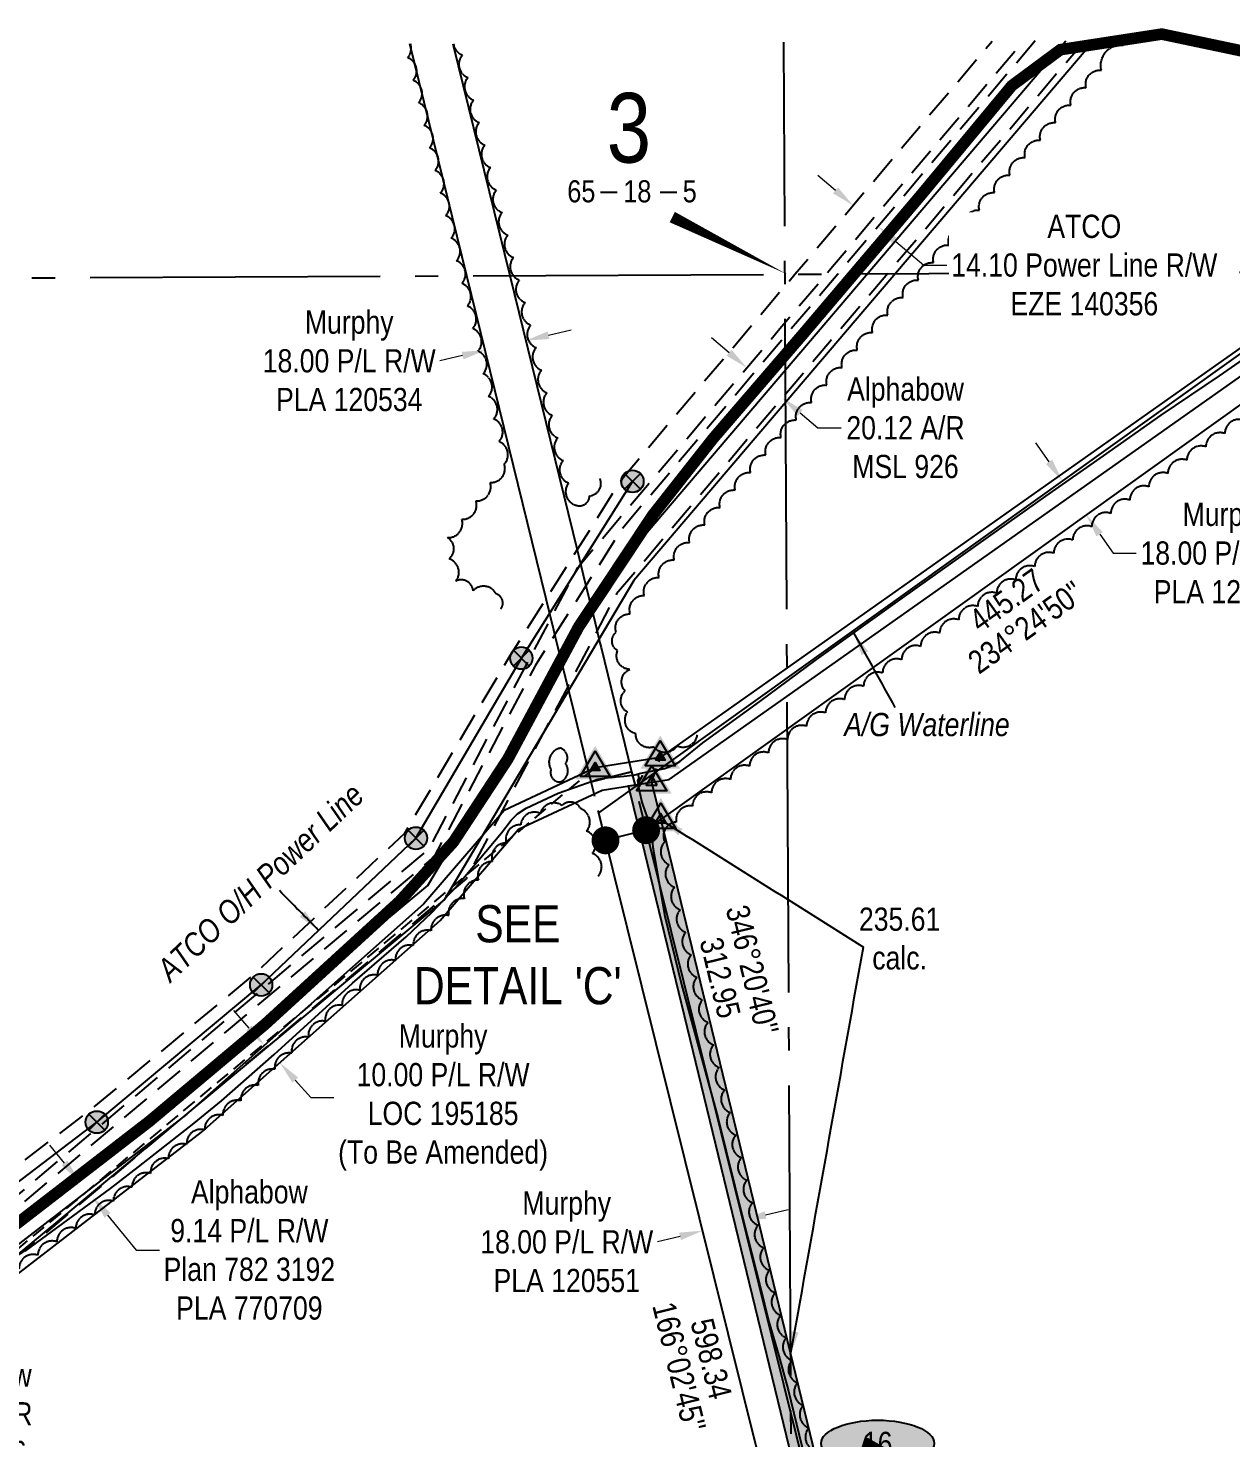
# Model space of a CAD drawing. Extents: x 522460 to 527368, y 6046501 to 6050026.
# Drawn here: x 523254 to 523772, y 6049420 to 6050026 of the extents above; entities that cross this region are included whole.
import ezdxf
from ezdxf.enums import TextEntityAlignment as Align

# ---------------------------------------------------------------- set-up
doc = ezdxf.new("R2010")
doc.units = 0
doc.header["$LTSCALE"] = 5
doc.header["$PDSIZE"] = 0.5
for name, pattern in [('0', [1, 1, 0]), ('foc-ACCESSROAD', [3.75, 2.5, -1.25]), ('foc-FLOWLINE', [3.75, 2.5, -1.25]), ('foc-QUARTERLINE', [33, 25, -3, 2, -3]), ('foc-TIELINE', [1.875, 1.25, -0.625]), ('foc-TRAV', [1.875, 1.25, -0.625]), ('POWERLINE5', [7.8, 2.4, -0.6, 0.6, -0.6, 0.6, -0.6, 2.4])]:
    doc.linetypes.add(name, pattern=pattern)
doc.layers.get('Defpoints').update_dxf_attribs({"color": 9})
for name, color, linetype in [('10', 1, 'Continuous'), ('9', 3, 'Continuous'), ('AS-PIPE-AG', 44, 'Continuous'), ('AS-PIPE-UG-T', 44, 'Continuous'), ('AS-POWER', 104, 'foc-POWER'), ('AS-POWER-EXISTING', 72, 'POWERLINE5'), ('AS-POWER-T', 104, 'Continuous'), ('AS-ROADS', 254, 'Continuous'), ('C-AR', 13, 'foc-ACCESSROAD'), ('C-RW', 13, 'Continuous'), ('C-WS', 13, 'foc-ACCESSROAD'), ('DETAIL-T', 7, 'Continuous'), ('F-EZE', 190, 'foc-FLOWLINE'), ('F-RW', 190, 'Continuous'), ('F-WS', 190, 'foc-ACCESSROAD'), ('L-BD', 7, 'Continuous'), ('L-BD1', 253, 'Continuous'), ('L-MON', 1, 'Continuous'), ('L-SECLBL', 7, 'Continuous'), ('L-SECQ', 8, 'foc-QUARTERLINE'), ('L-TIE', 7, 'foc-TIELINE'), ('P-ELEVATION', 7, 'Continuous'), ('P-PROPOSED', 10, 'Continuous'), ('P-PROPOSED-H', 21, 'Continuous'), ('P-STATION', 7, 'Continuous'), ('P-TRAV', 4, 'foc-TRAV'), ('T-BUSH', 110, '0')]:
    doc.layers.add(name, color=color, linetype=linetype)
for name, color, linetype, lineweight in [('C-RW-T', 13, 'Continuous', 9), ('F-AR-T', 190, 'Continuous', 9), ('F-EZE-T', 190, 'Continuous', 9), ('F-RW-T', 190, 'Continuous', 9)]:
    doc.layers.add(name, color=color, linetype=linetype, lineweight=lineweight)
doc.styles.add('80', font='ARIALN.TTF', dxfattribs={"height": 10})
doc.styles.add('80CG', font='ARIALN.TTF', dxfattribs={"height": 10})
doc.styles.add('80L', font='ARIALN.TTF', dxfattribs={"height": 10})
doc.styles.add('foc-LtypeFont', font='ARIALN.TTF', dxfattribs={"height": 7.35})
doc.styles.add('SIMPLEX', font='ARIALN.TTF')
doc.linetypes.add('foc-POWER', pattern='A,6,-1,["P",foc-LtypeFont,S=0.2,R=0,X=-0.625,Y=-0.75],-1.24,4', length=12.24)
doc.dimstyles.new('Compass 5 000', dxfattribs={"dimscale": 5, "dimtxt": 9, "dimasz": 2, "dimexe": 0.2, "dimexo": 0.0625, "dimgap": 0.5, "dimtad": 0, "dimtih": 1, "dimtoh": 1, "dimzin": 0, "dimdsep": 46, "dimtxsty": '80CG', "dimcen": 0.1, "dimse1": 1, "dimse2": 1, "dimclrd": 256, "dimclrt": 256, "dimaunit": 1, "dimadec": 4, "dimazin": 0, "dimtfac": 0.06, "dimtofl": 0, "dimtmove": 0, "dimatfit": 1, "dimfxl": 0.2, "dimtolj": 1, "dimtzin": 0, "dimlwd": -1, "dimarcsym": 0})

# ---------------------------------------------------------------- blocks, each defined once
blk = doc.blocks.new('fdia')
at = {"color": 255, "const_width": 1}
blk.add_lwpolyline([(-0.5, 0, 1), (0.5, 0, 1)], format="xyb", close=True, dxfattribs=at)
blk = doc.blocks.new('Fdiaa')
blk.add_blockref('fdia', (0, 0))
blk = doc.blocks.new('fdib')
at = {"color": 1, "const_width": 1.6}
blk.add_lwpolyline([(-0.4, 0, 1), (0.4, 0, 1)], format="xyb", close=True, dxfattribs=at)
at = {"color": 1}
blk.add_circle((0, 0), 0.8, dxfattribs=at)
blk = doc.blocks.new('Fdibb')
blk.add_blockref('fdib', (0, 0))
blk = doc.blocks.new('fdicc')
for name in ['Fdibb', 'Fdiaa']:
    blk.add_blockref(name, (0, 0))
blk = doc.blocks.new('FDI')
blk.add_blockref('fdicc', (0, 0))
blk = doc.blocks.new('POWERPOLE')
h = blk.add_hatch(color=255)
edge = h.paths.add_edge_path()
edge.add_arc((0, 0), 0.96, 0, 360)
at = {"linetype": 'Continuous'}
for p, q in [((0.68, -0.68), (-0.68, 0.68)), ((-0.68, -0.68), (0.68, 0.68))]:
    blk.add_line(p, q, dxfattribs=at)
blk.add_circle((0, 0), 0.96, dxfattribs=at)
blk = doc.blocks.new('L-SECLBL')
at = {"layer": '9', "color": 7}
for p, q in [((-5.08, -27.83), (-12.29, -27.83)), ((20.7, -27.83), (13.5, -27.83))]:
    blk.add_line(p, q, dxfattribs=at)
at = {"layer": '10', "color": 2, "style": 'SIMPLEX'}
blk.add_attdef('SEC', text='', height=30, dxfattribs=at).set_placement((0, 0), align=Align.MIDDLE)
at = {"layer": '10', "color": 5, "style": '80L'}
blk.add_attdef('TWP', text='', height=9.5, dxfattribs=at).set_placement((-14.43, -27.37), align=Align.MIDDLE_RIGHT)
blk.add_attdef('RGE', text='', height=9.5, dxfattribs=at).set_placement((3.62, -27.37), align=Align.MIDDLE_CENTER)
blk.add_attdef('MER', text='', height=9.5, dxfattribs=at).set_placement((23.17, -27.37), align=Align.MIDDLE_LEFT)
blk = doc.blocks.new('*D376')
at = {"layer": 'C-RW-T', "transparency": 16777216}
for p, q in [((523693.74, 6049839.77), (523688, 6049847.96)), ((523715.56, 6049808.63), (523721.3, 6049800.44)), ((523721.3, 6049800.44), (523731.3, 6049800.44))]:
    blk.add_line(p, q, dxfattribs=at)
for points in [[(523695.1, 6049840.72), (523692.37, 6049838.81), (523699.48, 6049831.58)], [(523716.92, 6049809.58), (523714.19, 6049807.67), (523709.82, 6049816.82)]]:
    blk.add_solid(points, dxfattribs=at)
at = {"layer": 'Defpoints', "color": 0, "transparency": 16777216}
for p in [(523739.17, 6049859.39), (523749.51, 6049844.63), (523709.82, 6049816.82)]:
    blk.add_point(p, dxfattribs=at)
at = {"layer": 'C-RW-T', "transparency": 16777216, "insert": (523770.38, 6049800.44), "char_height": 10, "attachment_point": 5, "style": '80CG'}
blk.add_mtext('\\A1;Murphy{\\A1;\\P18.00 P/L R/W\\PPLA 120551}', dxfattribs=at)
blk = doc.blocks.new('*D377')
at = {"layer": 'C-RW-T', "transparency": 16777216}
for p, q in [((523571.68, 6049515.48), (523581.39, 6049517.9)), ((523534.83, 6049506.28), (523525.13, 6049503.86))]:
    blk.add_line(p, q, dxfattribs=at)
for points in [[(523571.28, 6049517.1), (523572.09, 6049513.86), (523561.98, 6049513.06)], [(523534.43, 6049507.9), (523535.23, 6049504.66), (523544.53, 6049508.7)]]:
    blk.add_solid(points, dxfattribs=at)
at = {"layer": 'Defpoints', "color": 0, "transparency": 16777216}
for p in [(523556.13, 6049536.49), (523538.68, 6049532.13), (523544.53, 6049508.7)]:
    blk.add_point(p, dxfattribs=at)
at = {"layer": 'C-RW-T', "transparency": 16777216, "insert": (523486.04, 6049503.86), "char_height": 10, "attachment_point": 5, "style": '80CG'}
blk.add_mtext('\\A1;Murphy{\\A1;\\P18.00 P/L R/W\\PPLA 120551}', dxfattribs=at)
blk = doc.blocks.new('*D378')
at = {"layer": 'C-RW-T', "transparency": 16777216}
for p, q in [((523478.15, 6049894.28), (523487.88, 6049896.59)), ((523441.17, 6049885.51), (523431.44, 6049883.21))]:
    blk.add_line(p, q, dxfattribs=at)
for points in [[(523477.76, 6049895.9), (523478.53, 6049892.66), (523468.42, 6049891.98)], [(523440.79, 6049887.14), (523441.56, 6049883.89), (523450.9, 6049887.82)]]:
    blk.add_solid(points, dxfattribs=at)
at = {"layer": 'Defpoints', "color": 0, "transparency": 16777216}
for p in [(523449.68, 6049892.99), (523467.19, 6049897.14), (523450.9, 6049887.82)]:
    blk.add_point(p, dxfattribs=at)
at = {"layer": 'C-RW-T', "transparency": 16777216, "insert": (523392.36, 6049883.21), "char_height": 10, "attachment_point": 5, "style": '80CG'}
blk.add_mtext('\\A1;Murphy{\\A1;\\P18.00 P/L R/W \\PPLA 120534}', dxfattribs=at)
blk = doc.blocks.new('*D379')
at = {"layer": 'Defpoints', "color": 0, "transparency": 16777216}
for p in [(523169.39, 6049468.98), (523179.63, 6049451.67), (523179.73, 6049451.73)]:
    blk.add_point(p, dxfattribs=at)
at = {"layer": 'F-AR-T', "transparency": 16777216}
for p, q in [((523164.15, 6049477.5), (523159.01, 6049486.08)), ((523184.77, 6049443.09), (523192.72, 6049429.81)), ((523192.72, 6049429.81), (523202.72, 6049429.81))]:
    blk.add_line(p, q, dxfattribs=at)
for points in [[(523165.58, 6049478.36), (523162.72, 6049476.64), (523169.29, 6049468.92)], [(523186.2, 6049443.94), (523183.34, 6049442.23), (523179.63, 6049451.67)]]:
    blk.add_solid(points, dxfattribs=at)
at = {"layer": 'F-AR-T', "transparency": 16777216, "insert": (523230.46, 6049429.81), "char_height": 10, "attachment_point": 5, "style": '80CG'}
blk.add_mtext('\\A1;Alphabow\\P20.12 A/R\\PMSL 926', dxfattribs=at)
blk = doc.blocks.new('*D380')
at = {"layer": 'Defpoints', "color": 0, "transparency": 16777216}
for p in [(523566.2, 6049883.34), (523578.93, 6049867.29), (523581.53, 6049870.36)]:
    blk.add_point(p, dxfattribs=at)
at = {"layer": 'F-AR-T', "transparency": 16777216}
for p, q in [((523555.97, 6049886.73), (523548.34, 6049893.19)), ((523586.57, 6049860.83), (523594.2, 6049854.37)), ((523594.2, 6049854.37), (523604.2, 6049854.37))]:
    blk.add_line(p, q, dxfattribs=at)
for points in [[(523557.05, 6049888), (523554.89, 6049885.46), (523563.6, 6049880.27)], [(523587.64, 6049862.1), (523585.49, 6049859.55), (523578.93, 6049867.29)]]:
    blk.add_solid(points, dxfattribs=at)
at = {"layer": 'F-AR-T', "transparency": 16777216, "insert": (523631.93, 6049854.37), "char_height": 10, "attachment_point": 5, "style": '80CG'}
blk.add_mtext('\\A1;Alphabow\\P20.12 A/R\\PMSL 926', dxfattribs=at)
blk = doc.blocks.new('*D381')
at = {"layer": 'Defpoints', "color": 0, "transparency": 16777216}
for p in [(523116.09, 6049447.49), (523116.35, 6049447.64), (523121.82, 6049437.56)]:
    blk.add_point(p, dxfattribs=at)
at = {"layer": 'F-EZE-T', "transparency": 16777216}
for p, q in [((523106.36, 6049464.97), (523096.36, 6049464.97)), ((523111.35, 6049456.3), (523106.36, 6049464.97)), ((523127.06, 6049429.04), (523132.06, 6049420.37))]:
    blk.add_line(p, q, dxfattribs=at)
for points in [[(523112.8, 6049457.13), (523109.91, 6049455.47), (523116.35, 6049447.64)], [(523128.51, 6049429.87), (523125.62, 6049428.2), (523122.07, 6049437.7)]]:
    blk.add_solid(points, dxfattribs=at)
at = {"layer": 'F-EZE-T', "transparency": 16777216, "insert": (523037.22, 6049464.97), "char_height": 10, "width": 573.0443, "attachment_point": 5, "style": '80CG'}
blk.add_mtext('\\A1;ATCO\\P11.50 Power Line R/W\\PEZE 140356', dxfattribs=at)
blk = doc.blocks.new('*D386')
at = {"layer": 'Defpoints', "color": 0, "transparency": 16777216}
for p in [(523377.87, 6049614.07), (523383.69, 6049607.02), (523276.1, 6049530.12)]:
    blk.add_point(p, dxfattribs=at)
at = {"layer": 'F-RW-T', "transparency": 16777216}
for p, q in [((523269.73, 6049537.84), (523263.37, 6049545.55)), ((523288.28, 6049515.36), (523300.65, 6049500.36)), ((523300.65, 6049500.36), (523310.65, 6049500.36))]:
    blk.add_line(p, q, dxfattribs=at)
for points in [[(523271.02, 6049538.9), (523268.45, 6049536.78), (523276.1, 6049530.12)], [(523289.56, 6049516.42), (523286.99, 6049514.3), (523281.91, 6049523.07)]]:
    blk.add_solid(points, dxfattribs=at)
at = {"layer": 'F-RW-T', "transparency": 16777216, "insert": (523349.35, 6049500.36), "char_height": 10, "attachment_point": 5, "style": '80CG'}
blk.add_mtext('\\A1;Alphabow\\P9.14 P/L R/W\\PPlan 782 3192\\PPLA 770709', dxfattribs=at)
blk = doc.blocks.new('TRIA')
blk.add_hatch(color=255).paths.add_polyline_path([(-0.04, 1.52), (-1.47, -0.87), (1.39, -0.87)])
blk = doc.blocks.new('Hybrid_EC')
at = {"color": 251}
for points in [[(-1.3, -0.74), (0, 1.42), (1.3, -0.74)], [(0.47, -0.26), (0, 0.53), (-0.47, -0.26)]]:
    blk.add_lwpolyline(points, close=True, dxfattribs=at)
at = {"layer": 'Defpoints'}
blk.add_circle((0, 0), 0.05, dxfattribs=at)
at = {"xscale": 1.2, "yscale": 1.2, "zscale": 1.2}
blk.add_blockref('TRIA', (0.05, 0.06), dxfattribs=at)
blk = doc.blocks.new('Hybrid_XC')
h = blk.add_hatch(color=251)
h.dxf.hatch_style = 1
h.paths.add_polyline_path([(-0.41, -0.24), (0, 0.45), (0.41, -0.24)])
at = {"color": 251}
for points in [[(-1.3, -0.74), (0, 1.42), (1.3, -0.74)], [(-0.41, -0.24), (0, 0.45), (0.41, -0.24)]]:
    blk.add_lwpolyline(points, close=True, dxfattribs=at)
at = {"color": 4}
blk.add_lwpolyline([(-0.41, -0.24), (0, 0.45), (0.41, -0.24)], close=True, dxfattribs=at)
at = {"layer": 'Defpoints'}
blk.add_circle((0, 0), 0.1, dxfattribs=at)
at = {"xscale": 1.2, "yscale": 1.2, "zscale": 1.2}
blk.add_blockref('TRIA', (0.05, 0.06), dxfattribs=at)
blk = doc.blocks.new('*U414')
at = {"layer": 'P-ELEVATION'}
h = blk.add_hatch(color=111, dxfattribs=at)
h.dxf.hatch_style = 1
edge = h.paths.add_edge_path()
edge.add_ellipse((0, 0), major_axis=(-24.38, 0), ratio=0.410256, start_angle=0, end_angle=360)
at = {"layer": 'P-ELEVATION', "color": 7, "flags": 128}
blk.add_lwpolyline([(0, 0, 12.5, 0, 0), (-15.25, -27.16, 0, 0, 0)], format="xyseb", dxfattribs=at)
at = {"layer": 'P-ELEVATION', "color": 7}
blk.add_ellipse((0, 0), major_axis=(-24.38, 0), ratio=0.410256, dxfattribs=at)
at = {"layer": 'P-ELEVATION', "style": '80'}
blk.add_attdef('ELEVATION', text='', height=10, dxfattribs=at).set_placement((0, 0), align=Align.MIDDLE_CENTER)
blk = doc.blocks.new('*D492')
at = {"layer": 'Defpoints', "color": 0, "linetype": 'ByBlock', "transparency": 16777216}
for p in [(523609.95, 6049950.87), (523620.11, 6049941.11), (523620.69, 6049941.79)]:
    blk.add_point(p, dxfattribs=at)
at = {"layer": 'F-EZE-T', "transparency": 16777216}
for p, q in [((523601.75, 6049956.66), (523594.12, 6049963.12)), ((523627.75, 6049934.65), (523639.8, 6049924.44)), ((523639.8, 6049924.44), (523649.8, 6049924.44))]:
    blk.add_line(p, q, dxfattribs=at)
at = {"layer": 'F-EZE-T', "linetype": 'ByBlock', "transparency": 16777216}
for points in [[(523602.83, 6049957.93), (523600.67, 6049955.39), (523609.38, 6049950.2)], [(523628.82, 6049935.92), (523626.67, 6049933.38), (523620.11, 6049941.11)]]:
    blk.add_solid(points, dxfattribs=at)
at = {"layer": 'F-EZE-T', "linetype": 'ByBlock', "transparency": 16777216, "insert": (523708.94, 6049924.44), "char_height": 10, "attachment_point": 5, "style": '80CG', "bg_fill": 3, "box_fill_scale": 1.1, "bg_fill_color": 256, "bg_fill_true_color": 13158600, "bg_fill_transparency": 0}
blk.add_mtext('\\A1;ATCO\\P14.10 Power Line R/W\\PEZE 140356', dxfattribs=at)
blk = doc.blocks.new('*D505')
at = {"layer": 'C-RW-T', "transparency": 16777216}
for p, q in [((523349.23, 6049595.99), (523342.59, 6049603.47)), ((523369.13, 6049573.55), (523375.77, 6049566.07)), ((523375.77, 6049566.07), (523385.77, 6049566.07))]:
    blk.add_line(p, q, dxfattribs=at)
for points in [[(523350.48, 6049597.1), (523347.98, 6049594.89), (523355.86, 6049588.51)], [(523370.38, 6049574.66), (523367.89, 6049572.45), (523362.5, 6049581.03)]]:
    blk.add_solid(points, dxfattribs=at)
at = {"layer": 'Defpoints', "color": 0, "transparency": 16777216}
for p in [(523355.78, 6049588.44), (523362.41, 6049580.96), (523362.5, 6049581.03)]:
    blk.add_point(p, dxfattribs=at)
at = {"layer": 'C-RW-T', "transparency": 16777216, "insert": (523432.78, 6049566.07), "char_height": 10, "attachment_point": 5, "style": '80CG'}
blk.add_mtext('\\A1;Murphy\\P10.00 P/L R/W\\PLOC 195185\\P(To Be Amended)', dxfattribs=at)

msp = doc.modelspace()

# ---------------------------------------------------------------- hatches: boundary and pattern name
at = {"layer": 'P-PROPOSED-H'}
h = msp.add_hatch(color=256, dxfattribs=at)
h.dxf.hatch_style = 1
h.paths.add_polyline_path([(523655.743, 6049116.519), (523601.982, 6049334.95), (523592.284, 6049355.334), (523590.456, 6049380.155), (523517.201, 6049681.657), (523512.695, 6049700.228), (523522.596, 6049701.811), (523526.52, 6049685.657), (523600.364, 6049381.713), (523602.114, 6049357.936), (523611.444, 6049338.326), (523666.023, 6049116.569)])

# ---------------------------------------------------------------- linework, layer by layer
at = {"layer": 'AS-PIPE-AG', "flags": 128}
for points in [[(523252.862, 6049499.859), (523289.595, 6049526.857), (523301.623, 6049536.173), (523325.593, 6049554.98), (523337.375, 6049564.562), (523360.042, 6049584.629), (523371.251, 6049594.843), (523393.81, 6049615.235), (523416.828, 6049635.286), (523427.9, 6049645.728), (523438.396, 6049656.843), (523457.998, 6049680.063), (523462.048, 6049685.453), (523464.855, 6049688.203), (523468.613, 6049690.629), (523482.392, 6049697.087), (523499.487, 6049703.178), (523503.898, 6049703.881), (523510.782, 6049704.41), (523515.372, 6049705.043), (523518.002, 6049705.654), (523528.24, 6049707.774), (523532.586, 6049709.51), (523534.717, 6049710.797), (523544.634, 6049718.759), (523569.185, 6049736.564), (523593.558, 6049754.637), (523630.535, 6049781.094), (523667.619, 6049807.531), (523692.357, 6049825.045), (523717.232, 6049842.399), (523742.026, 6049859.839), (523767.096, 6049876.857), (523792.123, 6049894.101)], [(523516.664, 6049705.332), (523517.039, 6049703.652), (523516.505, 6049702.625), (523516.722, 6049701.626)], [(523518.635, 6049704.784), (523516.583, 6049701.326), (523516.8, 6049700.24), (523518.396, 6049693.234), (523520.017, 6049688.579), (523522.059, 6049682.83), (523522.744, 6049678.995), (523523.125, 6049673.895), (523525.759, 6049659.034), (523528.3, 6049644.082), (523535.516, 6049614.658), (523543.264, 6049586.285), (523551.043, 6049557.522), (523562.083, 6049513.439), (523569.526, 6049484.153), (523573.085, 6049469.453), (523577.403, 6049454.868), (523581.439, 6049440.224), (523592.211, 6049395.828)]]:
    msp.add_lwpolyline(points, dxfattribs=at)
at = {"layer": 'AS-POWER', "flags": 128}
msp.add_lwpolyline([(522658.663, 6049311.68), (522674.617, 6049204.293), (522676.385, 6049192.55), (522688.193, 6049190.149), (522758.246, 6049183.633), (522771.338, 6049188.577), (522817.389, 6049257.764), (522828.397, 6049265.068), (522887.861, 6049281.89), (522933.784, 6049310.943), (523003.509, 6049363.688), (523068.005, 6049412.563), (523139.041, 6049453.544), (523210.401, 6049499.722), (523283.642, 6049555.435), (523354.429, 6049614.547), (523421.111, 6049677.716), (523466.502, 6049755.27), (523514.348, 6049831.366)], dxfattribs=at)
at = {"layer": 'AS-ROADS', "const_width": 5, "flags": 128}
msp.add_lwpolyline([(523215.297, 6049485.537), (523306.346, 6049555.855), (523356.13, 6049597.606), (523414.085, 6049650.563), (523437.236, 6049676.1), (523460.699, 6049711.869), (523491.233, 6049768.821), (523523.087, 6049816.828), (523549.062, 6049849.803), (523587.428, 6049894.346), (523638.4, 6049954.388), (523677.732, 6050001.74), (523698.648, 6050017.239), (523742.309, 6050023.953), (523793.278, 6050013.221)], dxfattribs=at)
at = {"layer": 'C-RW', "flags": 128}
for points in [[(523437.023, 6050019.81), (523461.537, 6049919.968), (523490.524, 6049801.903), (523493.159, 6049791.17), (523494.32, 6049786.441), (523497.788, 6049772.317), (523500.353, 6049761.868), (523500.863, 6049759.794), (523513.982, 6049706.359), (523496.521, 6049702.02), (523487.747, 6049737.802), (523484.651, 6049750.369), (523480.964, 6049765.383), (523480.492, 6049767.308), (523477.168, 6049780.846), (523443.032, 6049919.879), (523418.518, 6050019.723)], [(524014.002, 6050022.538), (523907.323, 6049945.813), (523888.794, 6049967.002), (523499.783, 6049688.648), (523641.982, 6049116.452), (523660.497, 6049116.542), (523520.19, 6049681.128), (523888.452, 6049944.636), (523905.011, 6049925.687), (523905.011, 6049925.687), (523905.011, 6049925.687), (524039.824, 6050022.66)]]:
    msp.add_lwpolyline(points, dxfattribs=at)
at = {"layer": 'C-WS', "flags": 128}
msp.add_lwpolyline([(523520.206, 6049681.139), (523502.731, 6049676.787), (523499.844, 6049688.648), (523496.521, 6049702.02), (523513.945, 6049706.328), (523515.654, 6049699.789), (523520.206, 6049681.139)], close=True, dxfattribs=at)
at = {"layer": 'F-EZE', "flags": 128}
msp.add_lwpolyline([(523687.754, 6050020.995), (523602.785, 6049920.643), (523580.174, 6049893.938), (523509.413, 6049810.306), (523494.32, 6049786.441), (523480.964, 6049765.382), (523472.372, 6049751.906), (523428.949, 6049669.79), (523241.97, 6049512.468), (523154.701, 6049456.534), (523064.331, 6049404.377), (523027.805, 6049372.322), (523004.305, 6049351.699), (522942.573, 6049297.526), (522890.663, 6049273.525), (522824.1, 6049260.055), (522789.324, 6049202.137), (522789.228, 6049221.363), (522789.189, 6049229.11), (522816.404, 6049269.374), (522884.883, 6049288.555), (522929.72, 6049316.782), (522965.648, 6049343.705), (522982.846, 6049356.593), (523064.409, 6049417.716), (523135.907, 6049458.907), (523206.636, 6049504.151), (523279.791, 6049559.712), (523350.278, 6049618.084), (523416.289, 6049679.928), (523461.695, 6049756.449), (523477.168, 6049780.846), (523490.524, 6049801.903), (523510.308, 6049833.098), (523580.061, 6049915.542), (523584.304, 6049920.557), (523669.207, 6050020.908)], dxfattribs=at)
at = {"layer": 'F-RW', "flags": 128}
for points in [[(522788.582, 6049262.42), (522831.897, 6049325.57), (523009.893, 6049363.02), (523218.766, 6049485.067), (523426.275, 6049657.333), (523507.535, 6049794), (523700.978, 6050021.058)], [(523713.028, 6050021.115), (523514.991, 6049788.665), (523433.322, 6049651.31), (523224.145, 6049477.42), (523013.223, 6049354.385), (522846, 6049319.202), (522788.724, 6049235.696)]]:
    msp.add_lwpolyline(points, dxfattribs=at)
at = {"layer": 'F-WS', "flags": 128}
for points in [[(522789.295, 6049209.104), (522821.807, 6049263.252), (522888.37, 6049276.722), (522940.28, 6049300.723), (523002.012, 6049354.896), (523025.512, 6049375.518), (523062.038, 6049407.574), (523068.016, 6049412.821), (523239.676, 6049515.665), (523426.656, 6049672.987), (523478.199, 6049770.505), (523490.837, 6049794.332), (523577.881, 6049897.135), (523600.492, 6049923.839), (523682.734, 6050020.972)], [(523709.151, 6050021.097), (523626.917, 6049923.962), (523578.043, 6049866.236), (523507.466, 6049782.872), (523498.06, 6049765.065), (523485.45, 6049740.993), (523442.655, 6049660.174), (523251.463, 6049499.279), (523234.777, 6049489.283), (523079.943, 6049396.503), (522951.426, 6049283.722), (522894.746, 6049257.495), (522834.581, 6049245.346), (522789.492, 6049169.999)]]:
    msp.add_lwpolyline(points, dxfattribs=at)
at = {"layer": 'L-SECLBL', "flags": 128}
msp.add_lwpolyline([(523580.741, 6049920.611, 0, 4.997, 0), (523531.495, 6049945.164, 0, 0, 0)], format="xyseb", dxfattribs=at)
at = {"layer": 'L-SECQ'}
for p, q in [((523584.241, 6049116.301), (523579.513, 6050020.484)), ((522785.726, 6049916.781), (524384.411, 6049924.339))]:
    msp.add_line(p, q, dxfattribs=at)
at = {"layer": 'L-TIE', "flags": 128}
msp.add_lwpolyline([(522759.372, 6049092.084), (523498.264, 6049708.043)], dxfattribs=at)
at = {"layer": 'P-PROPOSED', "flags": 128}
msp.add_lwpolyline([(523655.743, 6049116.519), (523601.982, 6049334.95), (523592.284, 6049355.334), (523590.456, 6049380.155), (523517.201, 6049681.657), (523512.695, 6049700.228), (523522.596, 6049701.811), (523526.52, 6049685.657), (523600.364, 6049381.713), (523602.114, 6049357.936), (523611.444, 6049338.326), (523666.023, 6049116.569)], close=True, dxfattribs=at)
at = {"layer": 'P-TRAV', "flags": 128}
msp.add_lwpolyline([(523522.596, 6049701.811), (523526.306, 6049712.526)], dxfattribs=at)
at = {"layer": 'T-BUSH', "flags": 128}
for points in [[(523457.672, 6049776.487, 0.520567), (523455.63, 6049782.876, 0.5205671), (523445.761, 6049784.297, 0.5205671), (523438.307, 6049788.428, 0.5205671), (523435.384, 6049797.986, 0.5205671), (523434.721, 6049807.13, 0.5205671), (523440.841, 6049815.032, 0.5205671), (523446.961, 6049822.934, 0.5205671), (523453.082, 6049830.836, 0.5205671), (523459.167, 6049838.746, 0.5205671), (523456.898, 6049848.48, 0.5205671), (523454.63, 6049858.214, 0.5205671), (523452.361, 6049867.948, 0.5205671), (523450.093, 6049877.682, 0.5205671), (523447.825, 6049887.416, 0.5205671), (523445.556, 6049897.15, 0.5205671), (523443.251, 6049906.875, 0.5205671), (523440.937, 6049916.599, 0.5205671), (523438.622, 6049926.322, 0.5205671), (523436.308, 6049936.045, 0.5205671), (523433.993, 6049945.768, 0.5205671), (523431.679, 6049955.491, 0.5205671), (523429.354, 6049965.212, 0.5205671), (523426.991, 6049974.924, 0.5205671), (523424.629, 6049984.635, 0.5205671), (523422.267, 6049994.347, 0.5205671), (523419.904, 6050004.059, 0.5205671), (523417.542, 6050013.77, 0.2666246), (523418.75, 6050019.724, 0.2666246)], [(523437.18, 6050019.811, 0.2736078), (523441.043, 6050014.946, 0.5205671), (523443.469, 6050005.25, 0.5205671), (523445.896, 6049995.554, 0.5205671), (523448.322, 6049985.858, 0.5205671), (523450.748, 6049976.162, 0.5205671), (523453.192, 6049966.471, 0.5205671), (523455.673, 6049956.789, 0.5205671), (523458.154, 6049947.107, 0.5205671), (523460.636, 6049937.425, 0.5205671), (523463.117, 6049927.743, 0.5205671), (523465.598, 6049918.061, 0.5205671), (523468.08, 6049908.379, 0.5205671), (523470.496, 6049898.681, 0.5205671), (523472.825, 6049888.961, 0.5205671), (523475.153, 6049879.241, 0.5205671), (523477.482, 6049869.521, 0.5205671), (523479.81, 6049859.801, 0.5205671), (523482.139, 6049850.082, 0.5205671), (523484.467, 6049840.362, 0.5205671), (523486.796, 6049830.642, 0.5205671), (523489.85, 6049821.139, 0.5205671), (523495.895, 6049825.161, 0.5205671), (523500.331, 6049832.617)], [(523542.143, 6049722.244, -0.5205671), (523533.445, 6049717.42, -0.5205671), (523523.497, 6049717.012, -0.5205671), (523515.731, 6049722.652, -0.5205671), (523512.186, 6049731.978, -0.5205671), (523511.227, 6049741.122, -0.5205671), (523513.149, 6049750.403, -0.5205671), (523507.934, 6049758.46, -0.5205671), (523507.295, 6049766.369, -0.5205671), (523513.376, 6049774.301, -0.5205671), (523519.457, 6049782.233, -0.5205671), (523525.783, 6049789.965, -0.5205671), (523532.352, 6049797.497, -0.5205671), (523538.922, 6049805.03, -0.5205671), (523545.491, 6049812.563, -0.5205671), (523552.06, 6049820.095, -0.5205671), (523558.63, 6049827.628, -0.5205671), (523565.199, 6049835.161, -0.5205671), (523571.768, 6049842.693, -0.5205671), (523578.338, 6049850.226, -0.5205671), (523584.907, 6049857.759, -0.5205671), (523591.477, 6049865.291, -0.5205671), (523598.046, 6049872.824, -0.5205671), (523604.615, 6049880.357, -0.5205671), (523611.185, 6049887.889, -0.5205671), (523617.754, 6049895.422, -0.5205671), (523624.323, 6049902.955, -0.5205671), (523630.893, 6049910.487, -0.5205671), (523637.462, 6049918.02, -0.5205671), (523644.031, 6049925.553, -0.5205671), (523650.601, 6049933.085, -0.5205671), (523657.17, 6049940.618, -0.5205671), (523663.74, 6049948.151, -0.5205671), (523670.309, 6049955.683, -0.5205671), (523676.878, 6049963.216, -0.5205671), (523683.448, 6049970.749, -0.5205671), (523690.017, 6049978.281, -0.5205671), (523696.586, 6049985.814, -0.5205671), (523703.156, 6049993.347, -0.5205671), (523709.725, 6050000.879, -0.5205671), (523716.294, 6050008.412, -0.5205671), (523725.697, 6050019.193, -0.5205671)], [(524046.187, 6050020.271, 0.5205671), (524038.152, 6050014.327, 0.5205671), (524030.116, 6050008.383, 0.5205671), (524022.081, 6050002.439, 0.5205671), (524014.045, 6049996.495, 0.5205671), (524006.01, 6049990.551, 0.5205671), (523997.975, 6049984.608, 0.5205671), (523989.939, 6049978.664, 0.5205671), (523981.904, 6049972.72, 0.5205671), (523973.868, 6049966.776, 0.5205671), (523965.833, 6049960.832, 0.5205671), (523957.798, 6049954.888, 0.5205671), (523962.401, 6049946.945, 0.5205671), (523968.209, 6049938.811, 0.5205671), (523974.017, 6049930.677, 0.5205671), (523973.883, 6049923.504, 0.5205671), (523965.807, 6049917.614, 0.5205671), (523957.732, 6049911.724, 0.5205671), (523949.657, 6049905.835, 0.5205671), (523941.582, 6049899.945, 0.5205671), (523934.376, 6049901.736, 0.5205671), (523927.822, 6049909.282, 0.5205671), (523920.644, 6049915.975, 0.5205671), (523911.04, 6049918.047, 0.5205671), (523901.183, 6049919.476, 0.5205671), (523893.061, 6049924.772, 0.5205671), (523884.599, 6049929.546, 0.5205671), (523875.951, 6049926.449, 0.5205671), (523867.761, 6049920.72, 0.5205671), (523859.571, 6049914.991, 0.5205671), (523851.381, 6049909.262, 0.5205671), (523843.191, 6049903.533, 0.5205671), (523835.001, 6049897.804, 0.5205671), (523826.811, 6049892.075, 0.5205671), (523818.622, 6049886.346, 0.5205671), (523810.432, 6049880.617, 0.5205671), (523802.242, 6049874.888, 0.5205671), (523794.052, 6049869.159, 0.5205671), (523785.862, 6049863.43, 0.5205671), (523777.672, 6049857.7, 0.5205671), (523769.482, 6049851.971, 0.5205671), (523761.292, 6049846.242, 0.5205671), (523753.102, 6049840.513, 0.5205671), (523744.912, 6049834.784, 0.5205671), (523736.722, 6049829.055, 0.5205671), (523728.532, 6049823.326, 0.5205671), (523720.342, 6049817.597, 0.5205671), (523712.152, 6049811.868, 0.5205671), (523703.962, 6049806.139, 0.5205671), (523695.772, 6049800.41, 0.5205671), (523687.582, 6049794.681, 0.5205671), (523679.392, 6049788.952, 0.5205671), (523671.202, 6049783.223, 0.5205671), (523663.012, 6049777.494, 0.5205671), (523654.822, 6049771.765, 0.5205671), (523646.632, 6049766.036, 0.5205671), (523638.442, 6049760.307, 0.5205671), (523630.252, 6049754.578, 0.5205671), (523622.062, 6049748.849, 0.5205671), (523613.872, 6049743.12, 0.5205671), (523605.682, 6049737.391, 0.5205671), (523597.492, 6049731.662, 0.5205671), (523589.302, 6049725.933, 0.5205671), (523581.112, 6049720.203, 0.5205671), (523572.922, 6049714.474, 0.5205671), (523564.732, 6049708.745, 0.5205671), (523556.542, 6049703.016, 0.5205671), (523548.353, 6049697.287, 0.5205671), (523540.164, 6049691.556, 0.5205671), (523533.184, 6049684.658, 0.5205671), (523528.24, 6049676.093, 0.5205671), (523530.044, 6049666.333, 0.5205671), (523532.441, 6049656.629, 0.5205671), (523534.838, 6049646.926, 0.5205671), (523537.235, 6049637.223, 0.5205671), (523539.633, 6049627.52, 0.5205671), (523542.03, 6049617.817, 0.5205671), (523544.427, 6049608.114, 0.5205671), (523546.824, 6049598.411, 0.5205671), (523549.222, 6049588.707, 0.5205671), (523551.619, 6049579.004, 0.5205671), (523554.016, 6049569.301, 0.5205671), (523556.413, 6049559.598, 0.5205671), (523558.811, 6049549.895, 0.5205671), (523561.208, 6049540.192, 0.5205671), (523563.605, 6049530.489, 0.5205671), (523566.003, 6049520.786, 0.5205671), (523568.413, 6049511.086, 0.5205671), (523570.844, 6049501.391, 0.5205671), (523573.275, 6049491.696, 0.5205671), (523575.706, 6049482.002, 0.5205671), (523578.137, 6049472.307, 0.5205671), (523580.568, 6049462.612, 0.5205671), (523582.999, 6049452.917, 0.5205671), (523585.43, 6049443.223, 0.5205671), (523587.861, 6049433.528, 0.5205671), (523590.292, 6049423.833, 0.5205671), (523592.724, 6049414.139, 0.5205671), (523595.155, 6049404.444, 0.5205671), (523597.586, 6049394.749, 0.5205671), (523600.017, 6049385.054, 0.5205671), (523602.448, 6049375.36, 0.5205671), (523604.879, 6049365.665, 0.5205671), (523607.31, 6049355.97, 0.5205671), (523609.741, 6049346.276, 0.5205671), (523612.172, 6049336.581, 0.5205671), (523614.603, 6049326.886, 0.5205671), (523617.034, 6049317.191, 0.5205671), (523619.465, 6049307.497, 0.5205671), (523621.864, 6049297.794, 0.5205671), (523624.129, 6049288.059, 0.5205671), (523626.394, 6049278.325, 0.5205671), (523628.659, 6049268.59, 0.5205671), (523630.924, 6049258.855, 0.5205671), (523633.189, 6049249.12, 0.5205671), (523635.454, 6049239.385, 0.5205671), (523637.719, 6049229.65, 0.5205671), (523639.984, 6049219.915, 0.5205671), (523642.249, 6049210.181, 0.5205671), (523644.514, 6049200.446, 0.5205671), (523646.779, 6049190.711, 0.5205671), (523649.044, 6049180.976, 0.5205671), (523651.309, 6049171.241, 0.5205671), (523653.574, 6049161.506, 0.5205671), (523655.839, 6049151.772, 0.5205671), (523658.104, 6049142.037, 0.4964877), (523659.813, 6049133.171, 0.5205671)], [(523499.63, 6049661.438, 0.5205671), (523497.098, 6049671.107, 0.5205671), (523494.565, 6049680.775, 0.5205671), (523492.032, 6049690.444, 0.5205671), (523484.031, 6049691.796, 0.5205671), (523474.636, 6049688.387, 0.5205671), (523466.198, 6049683.443, 0.5205671), (523460.023, 6049675.602, 0.5205671), (523454.001, 6049667.625, 0.5205671), (523447.978, 6049659.649, 0.5205671), (523441.955, 6049651.673, 0.5205671), (523435.224, 6049644.364, 0.5205671), (523427.609, 6049637.891, 0.5205671), (523419.938, 6049631.483, 0.5205671), (523412.267, 6049625.076, 0.5205671), (523404.595, 6049618.67, 0.5205671), (523396.924, 6049612.263, 0.5205671), (523389.354, 6049605.742, 0.5205671), (523382.08, 6049598.886, 0.5205671), (523374.807, 6049592.031, 0.5205671), (523367.569, 6049585.139, 0.5205671), (523360.374, 6049578.202, 0.5205671), (523353.178, 6049571.265, 0.5205671), (523345.719, 6049564.627, 0.5205671), (523337.926, 6049558.368, 0.5205671), (523330.134, 6049552.109, 0.5205671), (523322.342, 6049545.85, 0.5205671), (523314.479, 6049539.686, 0.5205671), (523306.791, 6049533.371, 0.5205671), (523298.778, 6049527.398, 0.5205671), (523290.764, 6049521.425, 0.5205671), (523282.732, 6049515.477, 0.5205671), (523274.574, 6049509.702, 0.5205671), (523266.417, 6049503.927, 0.5205671), (523258.259, 6049498.152, 0.5205671), (523250.134, 6049492.332, 0.5205671), (523242.097, 6049486.391, 0.5205671), (523234.06, 6049480.449, 0.5205671), (523226.023, 6049474.508, 0.5205671), (523218.882, 6049467.696, 0.5205671), (523211.158, 6049461.353, 0.5205671), (523203.434, 6049455.01, 0.5205671), (523195.56, 6049449.794, 0.5205671), (523187.427, 6049443.983, 0.5205671), (523179.306, 6049438.157, 0.5205671), (523171.191, 6049432.323, 0.5205671), (523162.872, 6049433.664, 0.5205671), (523154.796, 6049429.135, 0.5205671)]]:
    msp.add_lwpolyline(points, format="xyb", dxfattribs=at)
msp.add_lwpolyline([(523483.059, 6049701.927, 0.5205671), (523485.529, 6049709.777, 0.5205671), (523483.255, 6049716.494, 0.5205671), (523479.297, 6049707.316, 0.5205671)], format="xyb", close=True, dxfattribs=at)

# ---------------------------------------------------------------- block references
at = {"layer": 'AS-POWER-EXISTING'}
for p, xscale, yscale, zscale in [((523514.339, 6049831.35), 5, 5, 5), ((523514.348, 6049831.366), 4.997438599999996, 4.997438599999996, 4.997438599999996), ((523466.493, 6049755.254), 5, 5, 5), ((523421.111, 6049677.716), 4.997438599999996, 4.997438599999996, 4.997438599999996), ((523354.429, 6049614.547), 4.997438599999996, 4.997438599999996, 4.997438599999996), ((523283.642, 6049555.435), 4.997438599999996, 4.997438599999996, 4.997438599999996)]:
    msp.add_blockref('POWERPOLE', p, dxfattribs=dict(at, xscale=xscale, yscale=yscale, zscale=zscale))
at = {"layer": 'L-MON'}
for name, p, xscale, yscale, zscale in [('Hybrid_XC', (523526.306, 6049712.526), 4.99743855, 4.99743855, 4.99743855), ('Hybrid_XC', (523498.264, 6049708.043), 4.99743855, 4.99743855, 4.99743855), ('Hybrid_EC', (523522.645, 6049701.819), 5, 5, 5), ('Hybrid_EC', (523526.52, 6049685.657), 5, 5, 5), ('FDI', (523520.206, 6049681.139), 5, 5, 5), ('FDI', (523502.731, 6049676.787), 5, 5, 5)]:
    msp.add_blockref(name, p, dxfattribs=dict(at, xscale=xscale, yscale=yscale, zscale=zscale))
at = {"layer": 'L-SECLBL'}
msp.add_blockref('L-SECLBL', (523512.808, 6049983.63), dxfattribs=at).add_auto_attribs({'SEC': '3', 'TWP': '65', 'RGE': '18', 'MER': '5'})
at = {"layer": 'P-STATION', "xscale": 0.99948771, "yscale": 0.99948771, "zscale": 0.99948771}
msp.add_blockref('*U414', (523619.957, 6049417.119), dxfattribs=at).add_auto_attribs({'ELEVATION': '16'})

# ---------------------------------------------------------------- texts
at = {"layer": 'AS-POWER-T', "insert": (523308.579, 6049622.575), "char_height": 9.99488, "attachment_point": 1, "rotation": 43.450293, "style": '80L'}
msp.add_mtext_dynamic_manual_height_columns('\\pi0.04997;{\\fArial Narrow|b0|i1|c0|p34;ATCO O/H Power Line}', width=115.62055, gutter_width=49.974, heights=[0], dxfattribs=at)
at = {"layer": 'DETAIL-T', "color": 3, "insert": (523464.971, 6049627.433), "char_height": 15.9918, "width": 119.34417, "attachment_point": 5, "style": '80CG'}
msp.add_mtext("SEE\\PDETAIL 'C'", dxfattribs=at)
at = {"layer": 'L-BD', "linetype": 'ByBlock', "insert": (523629.399, 6049647.849), "char_height": 9.9949, "width": 39.90433, "attachment_point": 2, "style": '80L'}
msp.add_mtext('235.61\\Pcalc.', dxfattribs=at)
at = {"layer": 'L-BD1', "style": '80L'}
for s, height, rotation, p in [("234°24'50''", 9.99488, 35.5854, (523683.723, 6049768.593)), ('445.27', 9.9949, 35.5854, (523675.435, 6049780.175)), ("346°20'40''", 9.99488, 283.6555, (523565.984, 6049621.009)), ('312.95', 9.9949, 283.6555, (523552.144, 6049617.646)), ("166°02'45''", 9.99488, 283.9561, (523534.487, 6049450.121)), ('598.34', 9.9949, 283.9561, (523548.309, 6049453.556))]:
    msp.add_text(s, height=height, rotation=rotation, dxfattribs=at).set_placement(p, align=Align.MIDDLE)

# ---------------------------------------------------------------- dimensions: what is measured, and where the dimension line sits
at = {"layer": 'C-RW-T'}
dim = msp.add_aligned_dim(p1=(523467.193, 6049897.145), p2=(523449.677, 6049892.991), distance=5.313, text='Murphy{\\A1;\\P18.00 P/L R/W \\PPLA 120534}', dimstyle='Compass 5 000', dxfattribs=at)
dim.commit()
dim.dimension.update_dxf_attribs({"geometry": '*D378', "text_midpoint": (523392.357, 6049883.207)})
for base, p1, p2, angle, picture, middle in [((523709.821, 6049816.817), (523739.166, 6049859.389), (523749.509, 6049844.629), 305.02052, '*D376', (523770.384, 6049800.438)), ((523544.531, 6049508.701), (523556.132, 6049536.487), (523538.682, 6049532.131), 194.017441, '*D377', (523486.041, 6049503.856))]:
    dim = msp.add_linear_dim(base=base, p1=p1, p2=p2, angle=angle, text='Murphy{\\A1;\\P18.00 P/L R/W\\PPLA 120551}', dimstyle='Compass 5 000', dxfattribs=at)
    dim.commit()
    dim.dimension.update_dxf_attribs({"geometry": picture, "text_midpoint": middle, "dimtype": 161})
at = {"layer": 'C-RW-T', "color": 3}
dim = msp.add_aligned_dim(p1=(523355.779, 6049588.436), p2=(523362.412, 6049580.959), distance=0.113, text='Murphy\\P10.00 P/L R/W\\PLOC 195185\\P(To Be Amended)', dimstyle='Compass 5 000', dxfattribs=at)
dim.commit()
dim.dimension.update_dxf_attribs({"geometry": '*D505', "text_midpoint": (523432.784, 6049566.072)})
at = {"layer": 'F-AR-T'}
dim = msp.add_aligned_dim(p1=(523566.2, 6049883.338), p2=(523581.532, 6049870.357), distance=-4.02, text='Alphabow\\P20.12 A/R\\PMSL 926', dimstyle='Compass 5 000', dxfattribs=at)
dim.commit()
dim.dimension.update_dxf_attribs({"geometry": '*D380', "text_midpoint": (523631.934, 6049854.365)})
dim = msp.add_linear_dim(base=(523179.628, 6049451.665), p1=(523169.389, 6049468.984), p2=(523179.73, 6049451.726), angle=300.930919, text='Alphabow\\P20.12 A/R\\PMSL 926', dimstyle='Compass 5 000', dxfattribs=at)
dim.commit()
dim.dimension.update_dxf_attribs({"geometry": '*D379', "text_midpoint": (523230.458, 6049429.813), "dimtype": 161})
at = {"layer": 'F-EZE-T'}
dim = msp.add_linear_dim(base=(523116.347, 6049447.638), p1=(523121.818, 6049437.556), p2=(523116.094, 6049447.492), angle=119.94689, text='ATCO\\P11.50 Power Line R/W\\PEZE 140356', dimstyle='Compass 5 000', dxfattribs=at)
dim.commit()
dim.dimension.update_dxf_attribs({"geometry": '*D381', "text_midpoint": (523037.222, 6049464.968), "dimtype": 161})
at = {"layer": 'F-RW-T'}
dim = msp.add_linear_dim(base=(523276.097, 6049530.123), p1=(523383.686, 6049607.02), p2=(523377.87, 6049614.071), angle=129.517562, text='Alphabow\\P9.14 P/L R/W\\PPlan 782 3192\\PPLA 770709', dimstyle='Compass 5 000', dxfattribs=at)
dim.commit()
dim.dimension.update_dxf_attribs({"geometry": '*D386', "text_midpoint": (523349.353, 6049500.358), "dimtype": 161})

# ---------------------------------------------------------------- leaders
at = {"layer": 'AS-PIPE-UG-T', "path_type": 1}
msp.add_leader([(523609.605, 6049766.119), (523627.395, 6049734.011)], dimstyle='Compass 5 000', override={"dimgap": 0.5, "dimtad": 0}, dxfattribs=at)
at = {"layer": 'AS-POWER-T', "path_type": 1}
msp.add_leader([(523379.191, 6049638.005), (523362.288, 6049655.156)], dimstyle='Compass 5 000', override={"dimgap": 0.5, "dimtad": 0}, dxfattribs=at)
at = {"layer": 'L-BD', "linetype": 'ByBlock', "path_type": 1}
for points in [[(523526.52, 6049685.657), (523613.806, 6049630.855)], [(523582.468, 6049455.372), (523613.806, 6049630.855)]]:
    msp.add_leader(points, dimstyle='Compass 5 000', override={"dimgap": 0.5, "dimtad": 0}, dxfattribs=at)

# ---------------------------------------------------------------- next in the draw order: texts
at = {"layer": 'AS-PIPE-UG-T', "insert": (523605.537, 6049731.654), "char_height": 9.99488, "attachment_point": 1, "style": '80L', "bg_fill": 3, "box_fill_scale": 1.15, "bg_fill_color": 256, "bg_fill_true_color": 256, "bg_fill_transparency": 0}
msp.add_mtext_dynamic_manual_height_columns('{\\fArial Narrow|b0|i1|c0|p34;A/G Waterline}', width=70.38222, gutter_width=49.974, heights=[0], dxfattribs=at)

# ---------------------------------------------------------------- next in the draw order: linework, layer by layer
at = {"layer": 'C-AR', "linetype": 'ByBlock', "flags": 128}
for points in [[(523814.284, 6049915.722), (523526.306, 6049712.526), (523498.264, 6049708.043), (523498.264, 6049708.043), (523498.264, 6049708.043), (523459.094, 6049689.683), (523424.331, 6049649.242), (523322.406, 6049558.833), (523172.833, 6049443.564)], [(523170.571, 6049429.202), (523328.78, 6049551.127), (523431.469, 6049642.214), (523465.276, 6049681.542), (523501.232, 6049698.396), (523501.232, 6049698.396), (523530.174, 6049703.022), (523819.648, 6049907.274)]]:
    msp.add_lwpolyline(points, dxfattribs=at)

# ---------------------------------------------------------------- next in the draw order: dimensions: what is measured, and where the dimension line sits
at = {"layer": 'F-EZE-T', "color": 3, "linetype": 'ByBlock'}
dim = msp.add_linear_dim(base=(523620.114, 6049941.109), p1=(523609.955, 6049950.875), p2=(523620.688, 6049941.787), angle=319.745384, text='ATCO\\P14.10 Power Line R/W\\PEZE 140356', dimstyle='Compass 5 000', override={"dimtfill": 1}, dxfattribs=at)
dim.commit()
dim.dimension.update_dxf_attribs({"geometry": '*D492', "text_midpoint": (523708.938, 6049924.443), "dimtype": 161})

doc.saveas('drawing.dxf')
